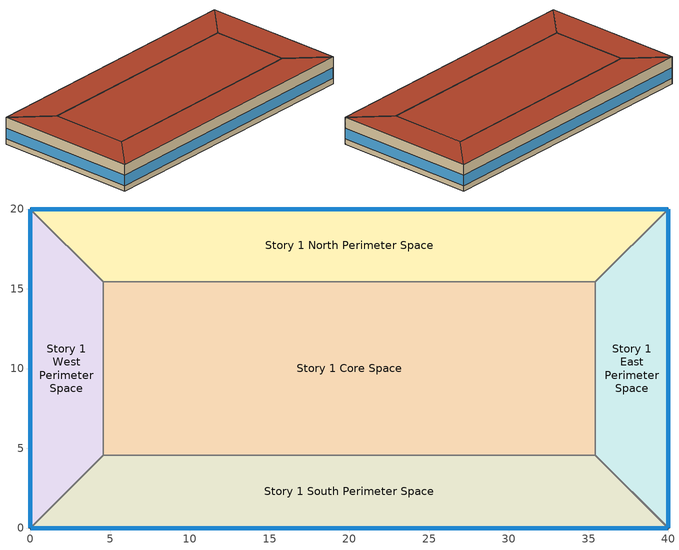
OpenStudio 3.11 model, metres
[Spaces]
Story 1 West Perimeter Space
 floor ground: 0,20 4.57,15.43 4.57,4.57 0,0 z0
 wall outside: 0,20 0,0 z0:3.8
 wall to Story 1 North Perimeter Space: 4.57,15.43 0,20 z0:3.8
 wall to Story 1 Core Space: 4.57,4.57 4.57,15.43 z0:3.8
 wall to Story 1 South Perimeter Space: 0,0 4.57,4.57 z0:3.8
 window: 0,19.97 0,0.03 z0.76:2.28
 roof outside: 0,0 4.57,4.57 4.57,15.43 0,20 z3.8
Story 1 North Perimeter Space
 floor ground: 40,20 35.43,15.43 4.57,15.43 0,20 z0
 wall outside: 40,20 0,20 z0:3.8
 wall to Story 1 East Perimeter Space: 35.43,15.43 40,20 z0:3.8
 wall to Story 1 Core Space: 4.57,15.43 35.43,15.43 z0:3.8
 window: 39.97,20 0.03,20 z0.76:2.28
 roof outside: 35.43,15.43 40,20 0,20 4.57,15.43 z3.8
Story 1 East Perimeter Space
 floor ground: 40,20 40,0 35.43,4.57 35.43,15.43 z0
 wall outside: 40,0 40,20 z0:3.8
 wall to Story 1 South Perimeter Space: 35.43,4.57 40,0 z0:3.8
 wall to Story 1 Core Space: 35.43,15.43 35.43,4.57 z0:3.8
 window: 40,0.03 40,19.97 z0.76:2.28
 roof outside: 40,0 40,20 35.43,15.43 35.43,4.57 z3.8
Story 1 South Perimeter Space
 floor ground: 35.43,4.57 40,0 0,0 4.57,4.57 z0
 wall outside: 0,0 40,0 z0:3.8
 wall to Story 1 Core Space: 35.43,4.57 4.57,4.57 z0:3.8
 window: 0.03,0 39.97,0 z0.76:2.28
 roof outside: 40,0 35.43,4.57 4.57,4.57 0,0 z3.8
Story 1 Core Space
 floor ground: 35.43,15.43 35.43,4.57 4.57,4.57 4.57,15.43 z0
 roof outside: 35.43,4.57 35.43,15.43 4.57,15.43 4.57,4.57 z3.8
[Building]
Small Office: North Axis {deg}=-0; Space Type=ASHRAE 189.1-2009 ClimateZone 4-8 SmallOffice; Default Construction Set=ASHRAE 189.1-2009 ClimateZone 5 (smoff) ConstSet
[ClimateZones]
Climate Zone Institution Name 1=ASHRAE; Climate Zone Document Name 1=ANSI/ASHRAE Standard 169; Climate Zone Document Year 1=2006; Climate Zone Institution Name 2=CEC; Climate Zone Document Name 2=California Climate Zone Descriptions; Climate Zone Document Year 2=1995
[Site]
Site 1: Latitude {deg}=43.67; Longitude {deg}=-79.63; Time Zone {hr}=-5; Elevation {m}=173
[SizingPeriod:DesignDay] Barometric Pressure {Pa}=99264; Sky Clearness=0; Rain Indicator=No; Snow Indicator=No; Day of Month=21; Daylight Saving Time Indicator=No; Dry-Bulb Temperature Range Modifier Type=DefaultMultipliers
Name | Maximum Dry-Bulb Temperature {C} | Daily Dry-Bulb Temperature Range {deltaC} | Wind Speed {m/s} | Wind Direction {deg} | Month | Day Type | Humidity Condition Type | Wetbulb or DewPoint at Maximum Dry-Bulb {C} | Solar Model Indicator | ASHRAE Clear Sky Optical Depth for Beam Irradiance | ASHRAE Clear Sky Optical Depth for Diffuse Irradiance | Enthalpy at Maximum Dry-Bulb {J/kg}
Toronto Int'l Ann Clg .4% Condns DB=>MWB | 31.2 | 10.2 | 5.8 | 270 | 7 | SummerDesignDay | Wetbulb | 22.2 | ASHRAETau | 0.473 | 1.952
Toronto Int'l Ann Clg .4% Condns WB=>MDB | 29 | 10.2 | 5.8 | 270 | 7 | SummerDesignDay | Wetbulb | 23.6 | ASHRAETau | 0.473 | 1.952
Toronto Int'l Ann Clg .4% Condns Enth=>MDB | 29.1 | 10.2 | 5.8 | 270 | 7 | SummerDesignDay | Enthalpy |  | ASHRAETau | 0.473 | 1.952 | 71300
Toronto Int'l Ann Htg 99.6% Condns DB | -18.8 | 0 | 4.3 | 340 | 1 | WinterDesignDay | Wetbulb | -18.8 | ASHRAEClearSky
Toronto Int'l Ann Clg .4% Condns DP=>MDB | 26.5 | 10.2 | 5.8 | 270 | 7 | SummerDesignDay | Dewpoint | 21.9 | ASHRAETau | 0.473 | 1.952
Toronto Int'l Ann Hum_n 99.6% Condns DP=>MCDB | -18.3 | 0 | 4.3 | 340 | 1 | WinterDesignDay | Dewpoint | -23.6 | ASHRAEClearSky
Toronto Int'l Ann Htg Wind 99.6% Condns WS=>MCDB | -6.9 | 0 | 14 | 340 | 1 | WinterDesignDay | Wetbulb | -6.9 | ASHRAEClearSky
[Construction]
000 ExtSlabCarpet 4in ClimateZone 1-8: MAT-CC05 4 HW CONCRETE, CP02 CARPET PAD
000 Exterior Door: 000 F08 Metal surface, 000 I01 25mm insulation board
000 Exterior Window: 000 Clear 3mm, 000 Air 13mm, 000 Clear 3mm
000 Interior Ceiling: 000 M11 100mm lightweight concrete, 000 F05 Ceiling air space resistance, 000 F16 Acoustic tile
000 Interior Door; 000 Interior Partition: 000 G05 25mm wood
000 Interior Floor: 000 F16 Acoustic tile, 000 F05 Ceiling air space resistance, 000 M11 100mm lightweight concrete
000 Interior Wall: 000 G01a 19mm gypsum board, 000 F04 Wall air space resistance, 000 G01a 19mm gypsum board
000 Interior Window: 000 Clear 3mm
ASHRAE 189.1-2009 ExtRoof IEAD ClimateZone 2-5: Roof Membrane, Roof Insulation [21], Metal Decking
ASHRAE 189.1-2009 ExtWall Mass ClimateZone 5: 1IN Stucco, 8IN Concrete HW, Wall Insulation [40], 1/2IN Gypsum
ASHRAE 189.1-2009 ExtWindow ClimateZone 4-5: Theoretical Glass [207]
[DefaultConstructionSet]
ASHRAE 189.1-2009 ClimateZone 5 (smoff) ConstSet: Default Exterior Surface Constructions=ASHRAE 189.1-2009 ClimateZone 5 (smoff) Exterior DefSurfCons; Default Interior Surface Constructions=000 Interior DefSurfCons; Default Ground Contact Surface Constructions=000 Ground DefSurfCons; Default Exterior SubSurface Constructions=ASHRAE 189.1-2009 ClimateZone 5 (smoff) Exterior DefSubCons; Default Interior SubSurface Constructions=000 Interior DefSubCons; Interior Partition Construction=000 Interior Partition
[DefaultSubSurfaceConstructions] Glass Door Construction=000 Exterior Window; Skylight Construction=000 Exterior Window; Tubular Daylight Dome Construction=000 Interior Window; Tubular Daylight Diffuser Construction=000 Interior Window
Name | Fixed Window Construction | Operable Window Construction | Door Construction
000 Interior DefSubCons | 000 Interior Window | 000 Interior Window | 000 Interior Door
ASHRAE 189.1-2009 ClimateZone 5 (smoff) Exterior DefSubCons | ASHRAE 189.1-2009 ExtWindow ClimateZone 4-5 | ASHRAE 189.1-2009 ExtWindow ClimateZone 4-5 | 000 Exterior Door
[DefaultSurfaceConstructions]
Name | Floor Construction | Wall Construction | Roof Ceiling Construction
000 Ground DefSurfCons | 000 ExtSlabCarpet 4in ClimateZone 1-8 | 000 ExtSlabCarpet 4in ClimateZone 1-8 | 000 ExtSlabCarpet 4in ClimateZone 1-8
000 Interior DefSurfCons | 000 Interior Floor | 000 Interior Wall | 000 Interior Ceiling
ASHRAE 189.1-2009 ClimateZone 5 (smoff) Exterior DefSurfCons | 000 ExtSlabCarpet 4in ClimateZone 1-8 | ASHRAE 189.1-2009 ExtWall Mass ClimateZone 5 | ASHRAE 189.1-2009 ExtRoof IEAD ClimateZone 2-5
[Material]
Name | Roughness | Thickness {m} | Conductivity {W/m-K} | Density {kg/m3} | Specific Heat {J/kg-K} | Thermal Absorptance | Solar Absorptance | Visible Absorptance
000 F08 Metal surface | Smooth | 0.0008 | 45.28 | 7824 | 500
000 F16 Acoustic tile | MediumSmooth | 0.0191 | 0.06 | 368 | 590
000 G01a 19mm gypsum board | MediumSmooth | 0.019 | 0.16 | 800 | 1090
000 G05 25mm wood | MediumSmooth | 0.0254 | 0.15 | 608 | 1630
000 I01 25mm insulation board | MediumRough | 0.0254 | 0.03 | 43 | 1210
000 M11 100mm lightweight concrete | MediumRough | 0.1016 | 0.53 | 1280 | 840
1/2IN Gypsum | Smooth | 0.0127 | 0.16 | 784.9 | 830 | 0.9 | 0.92 | 0.92
1IN Stucco | Smooth | 0.0253 | 0.6918 | 1858 | 837 | 0.9 | 0.92 | 0.92
8IN Concrete HW | MediumRough | 0.2033 | 1.7296 | 2243 | 837 | 0.9 | 0.65 | 0.65
MAT-CC05 4 HW CONCRETE | Rough | 0.1016 | 1.311 | 2240 | 836.8 | 0.9 | 0.7 | 0.7
Metal Decking | MediumSmooth | 0.0015 | 45.006 | 7680 | 418.4 | 0.9 | 0.7 | 0.3
Roof Insulation [21] | MediumRough | 0.2105 | 0.049 | 265 | 836.8 | 0.9 | 0.7 | 0.7
Roof Membrane | VeryRough | 0.0095 | 0.16 | 1121.29 | 1460 | 0.9 | 0.7 | 0.7
Wall Insulation [40] | MediumRough | 0.0794 | 0.0432 | 91 | 837 | 0.9 | 0.5 | 0.5
[Material:AirGap]
Name | Thermal Resistance
000 F04 Wall air space resistance | 0.15
000 F05 Ceiling air space resistance | 0.18
[Material:NoMass]
CP02 CARPET PAD: Roughness=VeryRough; Thermal Resistance=0.2165; Thermal Absorptance=0.9; Solar Absorptance=0.7; Visible Absorptance=0.8
[WindowMaterial:Gas]
000 Air 13mm: Gas Type=Air; Thickness=0.0127
[WindowMaterial:Glazing] Optical Data Type=SpectralAverage; Thickness=0.003; Infrared Transmittance at Normal Incidence=0
Name | Solar Transmittance at Normal Incidence | Front Side Solar Reflectance at Normal Incidence | Back Side Solar Reflectance at Normal Incidence | Visible Transmittance at Normal Incidence | Front Side Visible Reflectance at Normal Incidence | Back Side Visible Reflectance at Normal Incidence | Front Side Infrared Hemispherical Emissivity | Back Side Infrared Hemispherical Emissivity | Conductivity | Dirt Correction Factor for Solar and Visible Transmittance | Solar Diffusing
000 Clear 3mm | 0.837 | 0.075 | 0.075 | 0.898 | 0.081 | 0.081 | 0.84 | 0.84 | 0.9
Theoretical Glass [207] | 0.3311 | 0.6189 | 0.6189 | 0.44 | 0.51 | 0.51 | 0.9 | 0.9 | 0.0133 | 1 | No
[DefaultScheduleSet]
Name | Number of People Schedule | People Activity Level Schedule | Lighting Schedule | Electric Equipment Schedule | Infiltration Schedule
SmallOffice Schedules | Small Office Bldg Occ | Small Office Activity | Small Office Bldg Light | Small Office Bldg Equip | Small Office Infil Quarter On
Space Function Dwelling units general Schedule Set | NECB-G-Occupancy | NECB-Activity |  | NECB-G-Electric-Equipment
[DesignSpecification:OutdoorAir] Outdoor Air Method=Sum
Name | Outdoor Air Flow per Person | Outdoor Air Flow per Floor Area | Outdoor Air Flow Rate | Outdoor Air Flow Air Changes per Hour | Outdoor Air Flow per Person {m3/s-person} | Outdoor Air Flow per Floor Area {m3/s-m2}
SmallOffice Outdoor Air | 0.0107645 | 0 | 0 | 0
Space Function Dwelling units general Ventilation |  |  |  |  | 0.00235974 | 0.0003048
[ElectricEquipment]
Name | Electric Equipment Definition | Space or SpaceType
ASHRAE 189.1-2009 ClimateZone 4-8 SmallOffice ElecInst | ASHRAE 189.1-2009 ClimateZone 4-8 SmallOffice ElecDef | ASHRAE 189.1-2009 ClimateZone 4-8 SmallOffice
Space Function Dwelling units general Elec Equip | Space Function Dwelling units general Elec Equip Definition | Space Function Dwelling units general
[ElectricEquipment:Definition] Design Level Calculation Method=Watts/Area
Name | Design Level | Watts per Space Floor Area | Watts per Space Floor Area {W/m2} | Fraction Radiant
ASHRAE 189.1-2009 ClimateZone 4-8 SmallOffice ElecDef | 0 | 5.81251
Space Function Dwelling units general Elec Equip Definition |  |  | 5.00182 | 0.5
[Lights]
ASHRAE 189.1-2009 ClimateZone 4-8 SmallOffice LightsInst: Lights Definition=ASHRAE 189.1-2009 ClimateZone 4-8 SmallOffice LightsDef; Space or SpaceType=ASHRAE 189.1-2009 ClimateZone 4-8 SmallOffice
[Lights:Definition]
ASHRAE 189.1-2009 ClimateZone 4-8 SmallOffice LightsDef: Design Level Calculation Method=Watts/Area; Lighting Level=0; Watts per Space Floor Area=9.68752
[People] Clothing Insulation Calculation Method=ClothingInsulationSchedule
Name | People Definition | Space or SpaceType | Work Efficiency Schedule | Clothing Insulation Schedule | Air Velocity Schedule | Multiplier
ASHRAE 189.1-2009 ClimateZone 4-8 SmallOffice PeopInst | SmallOffice PeopDef | ASHRAE 189.1-2009 ClimateZone 4-8 SmallOffice
Space Function Dwelling units general People | Space Function Dwelling units general People Definition | Space Function Dwelling units general | Work Efficiency Schedule | Clothing Schedule | Air Velocity Schedule | 1
[People:Definition] Number of People Calculation Method=People/Area; Fraction Radiant=0.3
Name | Number of People {people} | People per Space Floor Area {person/m2}
SmallOffice PeopDef | 0 | 0.0538196
Space Function Dwelling units general People Definition |  | 0.0400145
[SpaceInfiltration:DesignFlowRate] Density Basis=Outdoor
Name | Space or SpaceType | Design Flow Rate Calculation Method | Design Flow Rate {m3/s} | Air Changes per Hour {1/hr} | Schedule | Flow per Exterior Surface Area {m3/s-m2}
ASHRAE 189.1-2009 ClimateZone 4-8 SmallOffice Infil | ASHRAE 189.1-2009 ClimateZone 4-8 SmallOffice | AirChanges/Hour | 0 | 0.41
Space Function Dwelling units general Infiltration | Space Function Dwelling units general | Flow/ExteriorArea |  |  | Always On | 0.000250063
[SpaceType]
Name | Default Schedule Set | Design Specification Outdoor Air Object | Standards Building Type | Standards Space Type
ASHRAE 189.1-2009 ClimateZone 4-8 SmallOffice | SmallOffice Schedules | SmallOffice Outdoor Air
Space Function Dwelling units general | Space Function Dwelling units general Schedule Set | Space Function Dwelling units general Ventilation | Space Function | Dwelling units general
[ThermostatSetpoint:DualSetpoint] Heating Setpoint Temperature Schedule=Small Office HtgSetp; Cooling Setpoint Temperature Schedule=Small Office ClgSetp
Thermal Zone 1 Thermostat; Thermal Zone 2 Thermostat; Thermal Zone 3 Thermostat; Thermal Zone 4 Thermostat; Thermal Zone 5 Thermostat
[BuildingStory]
Story 1: Nominal Z Coordinate {m}=0; Nominal Floor to Floor Height {m}=3.8
[Space] Space Type=Space Function Dwelling units general; Building Story=Story 1
Name | Thermal Zone
Story 1 West Perimeter Space | Thermal Zone 2
Story 1 North Perimeter Space | Thermal Zone 3
Story 1 East Perimeter Space | Thermal Zone 4
Story 1 South Perimeter Space | Thermal Zone 1
Story 1 Core Space | Thermal Zone 5
[ThermalZone] Use Ideal Air Loads=No
Name | Thermostat
Thermal Zone 1 | Thermal Zone 1 Thermostat
Thermal Zone 2 | Thermal Zone 2 Thermostat
Thermal Zone 3 | Thermal Zone 3 Thermostat
Thermal Zone 4 | Thermal Zone 4 Thermostat
Thermal Zone 5 | Thermal Zone 5 Thermostat
[Sizing:Zone] Zone Cooling Design Supply Air Temperature Input Method=SupplyAirTemperature; Zone Cooling Design Supply Air Temperature {C}=14; Zone Cooling Design Supply Air Temperature Difference {deltaC}=11.11; Zone Heating Design Supply Air Temperature Input Method=SupplyAirTemperature; Zone Heating Design Supply Air Temperature {C}=40; Zone Heating Design Supply Air Temperature Difference {deltaC}=11.11; Zone Cooling Design Supply Air Humidity Ratio {kg-H2O/kg-air}=0.008; Zone Heating Design Supply Air Humidity Ratio {kg-H2O/kg-air}=0.008; Cooling Design Air Flow Method=DesignDay; Heating Design Air Flow Method=DesignDay; Account for Dedicated Outdoor Air System=No; Dedicated Outdoor Air System Control Strategy=NeutralSupplyAir; Dedicated Outdoor Air Low Setpoint Temperature for Design {C}=Autosize; Dedicated Outdoor Air High Setpoint Temperature for Design {C}=Autosize; Zone Load Sizing Method=Sensible Load Only No Latent Load; Zone Latent Cooling Design Supply Air Humidity Ratio Input Method=HumidityRatioDifference; Zone Cooling Design Supply Air Humidity Ratio Difference {kgWater/kgDryAir}=0.005; Zone Latent Heating Design Supply Air Humidity Ratio Input Method=HumidityRatioDifference; Zone Humidification Design Supply Air Humidity Ratio Difference {kgWater/kgDryAir}=0.005; Sizing Option=Coincident; Heating Coil Sizing Method=None; Maximum Heating Capacity To Cooling Load Sizing Ratio {W/W}=1
Thermal Zone 1; Thermal Zone 2; Thermal Zone 3; Thermal Zone 4; Thermal Zone 5
[Zone equipment]
Thermal Zone 1: Thermal Zone 1 PTHP
Thermal Zone 2: Thermal Zone 2 PTHP
Thermal Zone 3: Thermal Zone 3 PTHP
Thermal Zone 4: Thermal Zone 4 PTHP
Thermal Zone 5: Thermal Zone 5 PTHP
[Coil:Heating:DX:SingleSpeed] Availability Schedule=Always On Discrete; Rated Total Heating Capacity {W}=Autosize; Rated COP {W/W}=5; Rated Air Flow Rate {m3/s}=Autosize; Rated Supply Fan Power Per Volume Flow Rate 2017 {W/(m3/s)}=773.3; Rated Supply Fan Power Per Volume Flow Rate 2023 {W/(m3/s)}=934.4; Defrost Strategy=Resistive; Defrost Control=Timed; Defrost Time Period Fraction=0.166667; Resistive Defrost Heater Capacity {W}=2000
Name | Total Heating Capacity Function of Temperature Curve | Total Heating Capacity Function of Flow Fraction Curve | Energy Input Ratio Function of Temperature Curve | Energy Input Ratio Function of Flow Fraction Curve | Part Load Fraction Correlation Curve
Thermal Zone 1 PTHP Htg Coil | Curve Cubic 1 | Curve Cubic 2 | Curve Cubic 3 | Curve Quadratic 1 | Curve Quadratic 2
Thermal Zone 2 PTHP Htg Coil | Curve Cubic 4 | Curve Cubic 5 | Curve Cubic 6 | Curve Quadratic 6 | Curve Quadratic 7
Thermal Zone 3 PTHP Htg Coil | Curve Cubic 7 | Curve Cubic 8 | Curve Cubic 9 | Curve Quadratic 11 | Curve Quadratic 12
Thermal Zone 4 PTHP Htg Coil | Curve Cubic 10 | Curve Cubic 11 | Curve Cubic 12 | Curve Quadratic 16 | Curve Quadratic 17
Thermal Zone 5 PTHP Htg Coil | Curve Cubic 13 | Curve Cubic 14 | Curve Cubic 15 | Curve Quadratic 21 | Curve Quadratic 22
[Coil:Cooling:DX:SingleSpeed] Availability Schedule=Always On Discrete; Rated Total Cooling Capacity {W}=autosize; Rated Sensible Heat Ratio=autosize; Rated COP {W/W}=3; Rated Air Flow Rate {m3/s}=autosize; Rated Evaporator Fan Power Per Volume Flow Rate 2017 {W/(m3/s)}=773.3; Rated Evaporator Fan Power Per Volume Flow Rate 2023 {W/(m3/s)}=934.4; Minimum Outdoor Dry-Bulb Temperature for Compressor Operation {C}=-25; Nominal Time for Condensate Removal to Begin {s}=0; Ratio of Initial Moisture Evaporation Rate and Steady State Latent Capacity=0; Maximum Cycling Rate {cycles/hr}=0; Latent Capacity Time Constant {s}=0; Condenser Type=AirCooled; Evaporative Condenser Effectiveness=0.9; Evaporative Condenser Air Flow Rate {m3/s}=autosize; Evaporative Condenser Pump Rated Power Consumption {W}=autosize; Crankcase Heater Capacity {W}=0; Maximum Outdoor Dry-Bulb Temperature for Crankcase Heater Operation {C}=10; Basin Heater Capacity {W/K}=0; Basin Heater Setpoint Temperature {C}=2
Name | Total Cooling Capacity Function of Temperature Curve | Total Cooling Capacity Function of Flow Fraction Curve | Energy Input Ratio Function of Temperature Curve | Energy Input Ratio Function of Flow Fraction Curve | Part Load Fraction Correlation Curve
Thermal Zone 1 PTHP Clg Coil | Curve Biquadratic 1 | Curve Quadratic 3 | Curve Biquadratic 2 | Curve Quadratic 4 | Curve Quadratic 5
Thermal Zone 2 PTHP Clg Coil | Curve Biquadratic 3 | Curve Quadratic 8 | Curve Biquadratic 4 | Curve Quadratic 9 | Curve Quadratic 10
Thermal Zone 3 PTHP Clg Coil | Curve Biquadratic 5 | Curve Quadratic 13 | Curve Biquadratic 6 | Curve Quadratic 14 | Curve Quadratic 15
Thermal Zone 4 PTHP Clg Coil | Curve Biquadratic 7 | Curve Quadratic 18 | Curve Biquadratic 8 | Curve Quadratic 19 | Curve Quadratic 20
Thermal Zone 5 PTHP Clg Coil | Curve Biquadratic 9 | Curve Quadratic 23 | Curve Biquadratic 10 | Curve Quadratic 24 | Curve Quadratic 25
[Coil:Heating:Electric] Availability Schedule=Always On Discrete
Thermal Zone 1 PTHP Supp Htg Coil; Thermal Zone 2 PTHP Supp Htg Coil; Thermal Zone 3 PTHP Supp Htg Coil; Thermal Zone 4 PTHP Supp Htg Coil; Thermal Zone 5 PTHP Supp Htg Coil
[Fan:OnOff] Availability Schedule=Always On Discrete; Fan Total Efficiency=0.6; Pressure Rise {Pa}=300; Maximum Flow Rate {m3/s}=autosize; Motor Efficiency=0.8; Motor In Airstream Fraction=1
Name | Fan Power Ratio Function of Speed Ratio Curve | Fan Efficiency Ratio Function of Speed Ratio Curve
Thermal Zone 1 PTHP Fan | Fan On Off Power Curve | Fan On Off Efficiency Curve
Thermal Zone 2 PTHP Fan | Fan On Off Power Curve 1 | Fan On Off Efficiency Curve 1
Thermal Zone 3 PTHP Fan | Fan On Off Power Curve 2 | Fan On Off Efficiency Curve 2
Thermal Zone 4 PTHP Fan | Fan On Off Power Curve 3 | Fan On Off Efficiency Curve 3
Thermal Zone 5 PTHP Fan | Fan On Off Power Curve 4 | Fan On Off Efficiency Curve 4
[ZoneHVAC:PackagedTerminalHeatPump] Availability Schedule=Always On Discrete; Supply Air Flow Rate During Cooling Operation {m3/s}=Autosize; Supply Air Flow Rate During Heating Operation {m3/s}=Autosize; Supply Air Flow Rate When No Cooling or Heating is Needed {m3/s}=Autosize; No Load Supply Air Flow Rate Control Set To Low Speed=Yes; Outdoor Air Flow Rate During Cooling Operation {m3/s}=Autosize; Outdoor Air Flow Rate During Heating Operation {m3/s}=Autosize; Outdoor Air Flow Rate When No Cooling or Heating is Needed {m3/s}=Autosize; Maximum Supply Air Temperature from Supplemental Heater {C}=Autosize; Supply Air Fan Operating Mode Schedule=Always Off Discrete; DX Heating Coil Sizing Ratio=1
Name | Supply Air Fan | Heating Coil | Cooling Coil | Supplemental Heating Coil
Thermal Zone 1 PTHP | Thermal Zone 1 PTHP Fan | Thermal Zone 1 PTHP Htg Coil | Thermal Zone 1 PTHP Clg Coil | Thermal Zone 1 PTHP Supp Htg Coil
Thermal Zone 2 PTHP | Thermal Zone 2 PTHP Fan | Thermal Zone 2 PTHP Htg Coil | Thermal Zone 2 PTHP Clg Coil | Thermal Zone 2 PTHP Supp Htg Coil
Thermal Zone 3 PTHP | Thermal Zone 3 PTHP Fan | Thermal Zone 3 PTHP Htg Coil | Thermal Zone 3 PTHP Clg Coil | Thermal Zone 3 PTHP Supp Htg Coil
Thermal Zone 4 PTHP | Thermal Zone 4 PTHP Fan | Thermal Zone 4 PTHP Htg Coil | Thermal Zone 4 PTHP Clg Coil | Thermal Zone 4 PTHP Supp Htg Coil
Thermal Zone 5 PTHP | Thermal Zone 5 PTHP Fan | Thermal Zone 5 PTHP Htg Coil | Thermal Zone 5 PTHP Clg Coil | Thermal Zone 5 PTHP Supp Htg Coil
[Schedule:Constant]
Name | Value
Always On Discrete | 1
Always Off Discrete | 0
[Schedule:Ruleset]
Name | Default Day Schedule | Summer Design Day Schedule | Winter Design Day Schedule
Small Office Bldg Occ | Small Office Bldg Occ Default Schedule | Small Office Bldg Occ Summer Design Day | Small Office Bldg Occ Winter Design Day
Small Office Bldg Light | Small Office Bldg Light Default Schedule | Small Office Bldg Light Summer Design Day | Small Office Bldg Light Winter Design Day
Small Office Activity | Small Office Activity Default Schedule | Small Office Activity Summer Design Day | Small Office Activity Winter Design Day
Always On | Always On Default Schedule | Always On Summer Design Day | Always On Winter Design Day
Small Office Bldg Equip | Small Office Bldg Equip Default Schedule | Small Office Bldg Equip Summer Design Day | Small Office Bldg Equip Winter Design Day
Small Office HtgSetp | Small Office HtgSetp Default Schedule | Small Office HtgSetp Summer Design Day | Small Office HtgSetp Winter Design Day
Small Office Infil Quarter On | Small Office Infil Quarter On Default Schedule | Small Office Infil Quarter On Summer Design Day | Small Office Infil Quarter On Winter Design Day
Small Office ClgSetp | Small Office ClgSetp Default Schedule | Small Office ClgSetp Summer Design Day | Small Office ClgSetp Winter Design Day
Clothing Schedule | Clothing Schedule Default Winter Clothes
Air Velocity Schedule | Air Velocity Schedule Default
Work Efficiency Schedule | Work Efficiency Schedule Default
NECB-G-Occupancy | NECB-G-Occupancy Default
NECB-Activity | NECB-Activity Default | NECB-Activity Summer Design Day | NECB-Activity Winter Design Day
NECB-G-Electric-Equipment | NECB-G-Electric-Equipment Default
[Schedule:Day]
Small Office Bldg Occ Default Schedule: No, 6, 0, 0, 7, 0, 0.1, 8, 0, 0.2, 12, 0, 0.95, 13, 0, 0.5, 17, 0, 0.95, 18, 0, 0.3, 20, 0, 0.1, 24, 0, 0.05
Small Office Bldg Occ Summer Design Day: No, 6, 0, 0, 22, 0, 1, 24, 0, 0.05
Small Office Bldg Occ Rule 2 Day Schedule: No, 6, 0, 0, 8, 0, 0.1, 12, 0, 0.3, 17, 0, 0.1, 24, 0, 0
Small Office Bldg Occ Rule 1 Day Schedule; Small Office Bldg Occ Winter Design Day; Small Office Bldg Light Winter Design Day; Small Office Bldg Equip Winter Design Day: No, 24, 0, 0
Small Office Bldg Light Default Schedule: No, 5, 0, 0.05, 7, 0, 0.1, 8, 0, 0.3, 17, 0, 0.9, 18, 0, 0.5, 20, 0, 0.3, 22, 0, 0.2, 23, 0, 0.1, 24, 0, 0.05
Small Office Bldg Light Rule 2 Day Schedule: No, 6, 0, 0.05, 8, 0, 0.1, 12, 0, 0.3, 17, 0, 0.15, 24, 0, 0.05
Small Office Bldg Light Summer Design Day; Always On Default Schedule; Always On Winter Design Day; Always On Summer Design Day; Small Office Bldg Equip Summer Design Day; Small Office Infil Quarter On Rule 1 Day Schedule: No, 24, 0, 1
Small Office Bldg Light Rule 1 Day Schedule: No, 24, 0, 0.05
Small Office Activity Default Schedule; Small Office Activity Winter Design Day; Small Office Activity Summer Design Day: No, 24, 0, 120
Small Office Bldg Equip Default Schedule: No, 8, 0, 0.4, 12, 0, 0.9, 13, 0, 0.8, 17, 0, 0.9, 18, 0, 0.5, 24, 0, 0.4
Small Office Bldg Equip Rule 2 Day Schedule: No, 6, 0, 0.3, 8, 0, 0.4, 12, 0, 0.5, 17, 0, 0.35, 24, 0, 0.3
Small Office Bldg Equip Rule 1 Day Schedule: No, 24, 0, 0.3
Small Office HtgSetp Default Schedule: No, 6, 0, 15.6, 22, 0, 21, 24, 0, 15.6
Small Office HtgSetp Rule 2 Day Schedule: No, 6, 0, 15.6, 18, 0, 21, 24, 0, 15.6
Small Office HtgSetp Winter Design Day: No, 24, 0, 21
Small Office HtgSetp Rule 1 Day Schedule; Small Office HtgSetp Summer Design Day: No, 24, 0, 15.6
Small Office Infil Quarter On Default Schedule; Small Office Infil Quarter On Summer Design Day: No, 6, 0, 1, 22, 0, 0.25, 24, 0, 1
Small Office Infil Quarter On Rule 2 Day Schedule; Small Office Infil Quarter On Winter Design Day: No, 6, 0, 1, 18, 0, 0.25, 24, 0, 1
Small Office ClgSetp Default Schedule; Small Office ClgSetp Summer Design Day: No, 6, 0, 26.7, 22, 0, 24, 24, 0, 26.7
Small Office ClgSetp Rule 2 Day Schedule: No, 6, 0, 26.7, 18, 0, 24, 24, 0, 26.7
Small Office ClgSetp Rule 1 Day Schedule; Small Office ClgSetp Winter Design Day: No, 24, 0, 26.7
Clothing Schedule Default Winter Clothes: 24, 0, 1
Clothing Schedule Summer Clothes: 24, 0, 0.5
Air Velocity Schedule Default: 24, 0, 0.2
Work Efficiency Schedule Default: 24, 0, 0
NECB-G-Occupancy Default; NECB-G-Occupancy Default|Wkdy Day: No, 7, 0, 0.9, 8, 0, 0.7, 9, 0, 0.4, 17, 0, 0.3, 18, 0, 0.5, 24, 0, 0.9
NECB-G-Occupancy Sat Day; NECB-G-Occupancy Sun|Hol Day: No, 7, 0, 0.9, 8, 0, 0.7, 17, 0, 0.5, 18, 0, 0.7, 24, 0, 0.9
NECB-Activity Default; NECB-Activity Winter Design Day; NECB-Activity Summer Design Day: No, 24, 0, 130
NECB-G-Electric-Equipment Default; NECB-G-Electric-Equipment Default|Wkdy Day; NECB-G-Electric-Equipment Sat Day; NECB-G-Electric-Equipment Sun|Hol Day: No, 1, 0, 0.3, 7, 0, 0.2, 9, 0, 0.8, 16, 0, 0.4, 17, 0, 0.5, 18, 0, 0.2, 20, 0, 0.9, 21, 0, 0.7, 24, 0, 0.5
[Schedule:Rule] Date Specification Type=DateRange; Start Day=1
Name | Schedule Ruleset | Rule Order | Day Schedule | Apply Sunday | Apply Monday | Apply Tuesday | Apply Wednesday | Apply Thursday | Apply Friday | Apply Saturday | Start Month | End Month | End Day
Small Office Bldg Occ Rule 2 | Small Office Bldg Occ | 1 | Small Office Bldg Occ Rule 2 Day Schedule | No | No | No | No | No | No | Yes | 1 | 12 | 31
Small Office Bldg Occ Rule 1 | Small Office Bldg Occ | 0 | Small Office Bldg Occ Rule 1 Day Schedule | Yes | No | No | No | No | No | No | 1 | 12 | 31
Small Office Bldg Light Rule 2 | Small Office Bldg Light | 1 | Small Office Bldg Light Rule 2 Day Schedule | No | No | No | No | No | No | Yes | 1 | 12 | 31
Small Office Bldg Light Rule 1 | Small Office Bldg Light | 0 | Small Office Bldg Light Rule 1 Day Schedule | Yes | No | No | No | No | No | No | 1 | 12 | 31
Small Office Bldg Equip Rule 2 | Small Office Bldg Equip | 1 | Small Office Bldg Equip Rule 2 Day Schedule | No | No | No | No | No | No | Yes | 1 | 12 | 31
Small Office Bldg Equip Rule 1 | Small Office Bldg Equip | 0 | Small Office Bldg Equip Rule 1 Day Schedule | Yes | No | No | No | No | No | No | 1 | 12 | 31
Small Office HtgSetp Rule 2 | Small Office HtgSetp | 1 | Small Office HtgSetp Rule 2 Day Schedule | No | No | No | No | No | No | Yes | 1 | 12 | 31
Small Office HtgSetp Rule 1 | Small Office HtgSetp | 0 | Small Office HtgSetp Rule 1 Day Schedule | Yes | No | No | No | No | No | No | 1 | 12 | 31
Small Office Infil Quarter On Rule 2 | Small Office Infil Quarter On | 1 | Small Office Infil Quarter On Rule 2 Day Schedule | No | No | No | No | No | No | Yes | 1 | 12 | 31
Small Office Infil Quarter On Rule 1 | Small Office Infil Quarter On | 0 | Small Office Infil Quarter On Rule 1 Day Schedule | Yes | No | No | No | No | No | No | 1 | 12 | 31
Small Office ClgSetp Rule 2 | Small Office ClgSetp | 1 | Small Office ClgSetp Rule 2 Day Schedule | No | No | No | No | No | No | Yes | 1 | 12 | 31
Small Office ClgSetp Rule 1 | Small Office ClgSetp | 0 | Small Office ClgSetp Rule 1 Day Schedule | Yes | No | No | No | No | No | No | 1 | 12 | 31
Schedule Rule 1 | Clothing Schedule | 0 | Clothing Schedule Summer Clothes |  |  |  |  |  |  |  | 5 | 9 | 30
Schedule Rule 2 | NECB-G-Occupancy | 2 | NECB-G-Occupancy Default|Wkdy Day |  | Yes | Yes | Yes | Yes | Yes |  | 1 | 12 | 31
Schedule Rule 3 | NECB-G-Occupancy | 1 | NECB-G-Occupancy Sat Day |  |  |  |  |  |  | Yes | 1 | 12 | 31
Schedule Rule 4 | NECB-G-Occupancy | 0 | NECB-G-Occupancy Sun|Hol Day | Yes |  |  |  |  |  |  | 1 | 12 | 31
Schedule Rule 5 | NECB-G-Electric-Equipment | 2 | NECB-G-Electric-Equipment Default|Wkdy Day |  | Yes | Yes | Yes | Yes | Yes |  | 1 | 12 | 31
Schedule Rule 6 | NECB-G-Electric-Equipment | 1 | NECB-G-Electric-Equipment Sat Day |  |  |  |  |  |  | Yes | 1 | 12 | 31
Schedule Rule 7 | NECB-G-Electric-Equipment | 0 | NECB-G-Electric-Equipment Sun|Hol Day | Yes |  |  |  |  |  |  | 1 | 12 | 31
[Curve:Cubic]
Name | Coefficient1 Constant | Coefficient2 x | Coefficient3 x**2 | Coefficient4 x**3 | Minimum Value of x | Maximum Value of x
Curve Cubic 1; Curve Cubic 4; Curve Cubic 7; Curve Cubic 10; Curve Cubic 13 | 0.758746 | 0.027626 | 0.000148716 | 3.4992e-06 | -20 | 20
Curve Cubic 2; Curve Cubic 5; Curve Cubic 8; Curve Cubic 11; Curve Cubic 14 | 0.84 | 0.16 | 0 | 0 | 0.5 | 1.5
Curve Cubic 3; Curve Cubic 6; Curve Cubic 9; Curve Cubic 12; Curve Cubic 15 | 1.19248 | -0.0300438 | 0.00103745 | -2.3328e-05 | -20 | 20
Fan On Off Efficiency Curve; Fan On Off Efficiency Curve 1; Fan On Off Efficiency Curve 2; Fan On Off Efficiency Curve 3; Fan On Off Efficiency Curve 4 | 1 | 0 | 0 | 0 | 0 | 1
[Curve:Quadratic]
Name | Coefficient1 Constant | Coefficient2 x | Coefficient3 x**2 | Minimum Value of x | Maximum Value of x
Curve Quadratic 1; Curve Quadratic 6; Curve Quadratic 11; Curve Quadratic 16; Curve Quadratic 21 | 1.3824 | -0.4336 | 0.0512 | 0 | 1
Curve Quadratic 2; Curve Quadratic 7; Curve Quadratic 12; Curve Quadratic 17; Curve Quadratic 22 | 0.75 | 0.25 | 0 | 0 | 1
Curve Quadratic 3; Curve Quadratic 8; Curve Quadratic 13; Curve Quadratic 18; Curve Quadratic 23 | 0.8 | 0.2 | 0 | 0.5 | 1.5
Curve Quadratic 4; Curve Quadratic 9; Curve Quadratic 14; Curve Quadratic 19; Curve Quadratic 24 | 1.1552 | -0.1808 | 0.0256 | 0.5 | 1.5
Curve Quadratic 5; Curve Quadratic 10; Curve Quadratic 15; Curve Quadratic 20; Curve Quadratic 25 | 0.85 | 0.15 | 0 | 0 | 1
[Curve:Biquadratic] Minimum Value of x=17; Maximum Value of x=22; Minimum Value of y=13; Maximum Value of y=46
Name | Coefficient1 Constant | Coefficient2 x | Coefficient3 x**2 | Coefficient4 y | Coefficient5 y**2 | Coefficient6 x*y
Curve Biquadratic 1; Curve Biquadratic 3; Curve Biquadratic 5; Curve Biquadratic 7; Curve Biquadratic 9 | 0.942588 | 0.00954335 | 0.00068377 | -0.0110427 | 5.249e-06 | -9.72e-06
Curve Biquadratic 2; Curve Biquadratic 4; Curve Biquadratic 6; Curve Biquadratic 8; Curve Biquadratic 10 | 0.342414 | 0.034885 | -0.0006237 | 0.00497722 | 0.000437951 | -0.000728028
[Curve:Exponent] Coefficient1 Constant=1; Coefficient2 Constant=0; Coefficient3 Constant=0; Minimum Value of x=0; Maximum Value of x=1
Fan On Off Power Curve; Fan On Off Power Curve 1; Fan On Off Power Curve 2; Fan On Off Power Curve 3; Fan On Off Power Curve 4
